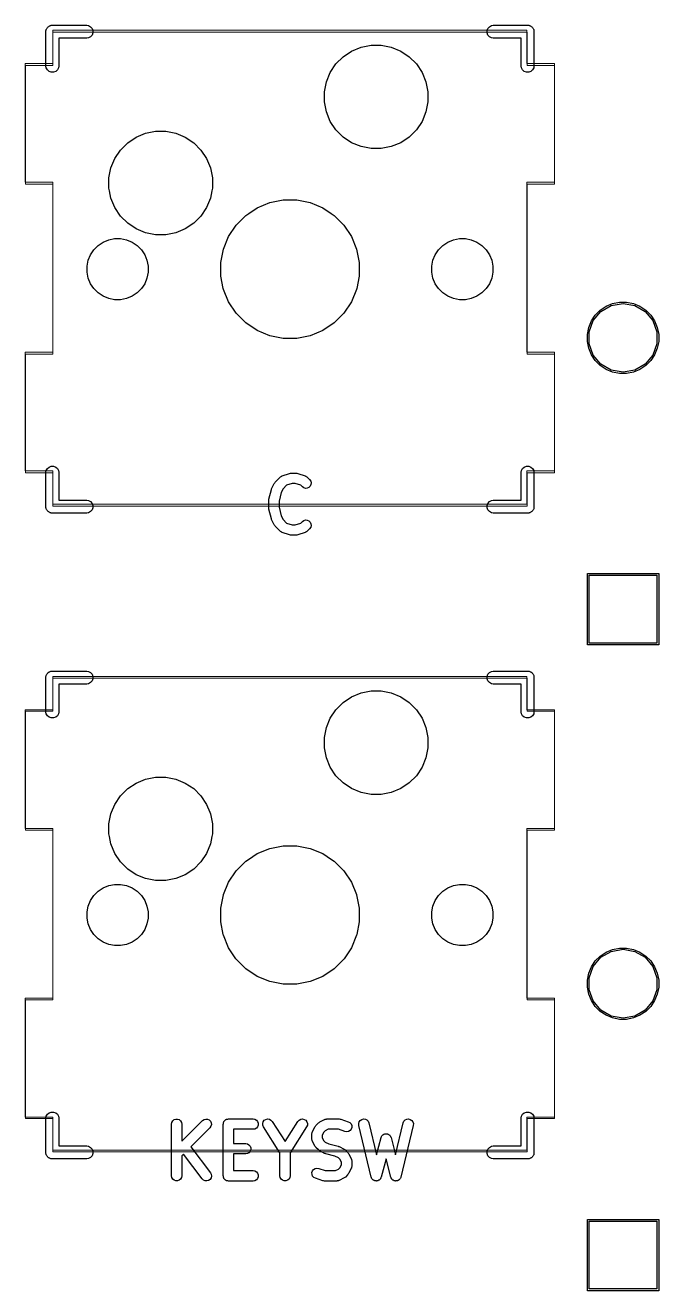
# Model space of a CAD drawing. Header units: millimetres. Extents: x 13 to 222, y -3 to 195.
# Drawn here: x 92.48 to 111.14, y 52.69 to 89.99 of the extents above; entities that cross this region are included whole.
import ezdxf

# ---------------------------------------------------------------- set-up
doc = ezdxf.new("R2010")
doc.units = ezdxf.units.MM
doc.header["$MEASUREMENT"] = 0
doc.layers.add('Ergodox plate', color=7, linetype='Continuous', lineweight=0, true_color=0xf6921e)
doc.layers.add('Orig switch cut', color=7, linetype='Continuous', lineweight=0, true_color=0xde3535)
doc.layers.add('Mask', color=134, linetype='Continuous')
doc.layers.add('Silk', color=142, linetype='Continuous')

msp = doc.modelspace()

# ---------------------------------------------------------------- linework, layer by layer
at = {"layer": 'Ergodox plate'}
for points in [[(107.263, 89.847), (107.263, 88.866), (108.076, 88.866), (108.076, 85.366), (107.263, 85.366), (107.263, 80.357), (108.076, 80.357), (108.076, 76.857), (107.263, 76.857), (107.263, 75.877), (93.293, 75.877), (93.293, 76.857), (92.481, 76.857), (92.481, 80.357), (93.293, 80.357), (93.293, 85.366), (92.481, 85.366), (92.481, 88.866), (93.293, 88.866), (93.293, 89.847)], [(107.263, 70.797), (107.263, 69.816), (108.076, 69.816), (108.076, 66.316), (107.263, 66.316), (107.263, 61.307), (108.076, 61.307), (108.076, 57.807), (107.263, 57.807), (107.263, 56.827), (93.293, 56.827), (93.293, 57.807), (92.481, 57.807), (92.481, 61.307), (93.293, 61.307), (93.293, 66.316), (92.481, 66.316), (92.481, 69.816), (93.293, 69.816), (93.293, 70.797)]]:
    msp.add_lwpolyline(points, close=True, dxfattribs=at)
at = {"layer": 'Mask', "linetype": 'Continuous'}
for p, q in [((101.847, 89.067), (102.097, 89.234)), ((102.097, 89.234), (102.375, 89.349)), ((102.375, 89.349), (102.522, 89.379)), ((102.522, 89.379), (102.67, 89.408)), ((102.67, 89.408), (102.97, 89.408)), ((102.97, 89.408), (103.118, 89.379)), ((103.118, 89.379), (103.265, 89.349)), ((103.265, 89.349), (103.543, 89.234)), ((103.543, 89.234), (103.793, 89.067)), ((101.468, 88.605), (101.635, 88.855)), ((101.635, 88.855), (101.847, 89.067)), ((103.793, 89.067), (104.005, 88.855)), ((104.005, 88.855), (104.172, 88.605)), ((101.353, 88.327), (101.468, 88.605)), ((104.172, 88.605), (104.287, 88.327)), ((101.294, 88.032), (101.353, 88.327)), ((104.287, 88.327), (104.346, 88.032)), ((101.294, 87.732), (101.294, 88.032)), ((101.353, 87.437), (101.294, 87.732)), ((104.346, 87.732), (104.287, 87.437)), ((104.346, 88.032), (104.346, 87.732)), ((101.468, 87.159), (101.353, 87.437)), ((104.287, 87.437), (104.172, 87.159)), ((101.635, 86.909), (101.468, 87.159)), ((104.172, 87.159), (104.005, 86.909)), ((95.497, 86.527), (95.747, 86.694)), ((95.747, 86.694), (96.025, 86.809)), ((96.025, 86.809), (96.172, 86.839)), ((96.172, 86.839), (96.32, 86.868)), ((96.32, 86.868), (96.62, 86.868)), ((96.62, 86.868), (96.768, 86.839)), ((96.768, 86.839), (96.915, 86.809)), ((96.915, 86.809), (97.193, 86.694)), ((97.193, 86.694), (97.443, 86.527)), ((101.847, 86.697), (101.635, 86.909)), ((102.097, 86.53), (101.847, 86.697)), ((103.793, 86.697), (103.543, 86.53)), ((104.005, 86.909), (103.793, 86.697)), ((95.118, 86.065), (95.285, 86.315)), ((95.285, 86.315), (95.497, 86.527)), ((97.443, 86.527), (97.655, 86.315)), ((97.655, 86.315), (97.822, 86.065)), ((102.375, 86.415), (102.097, 86.53)), ((102.522, 86.385), (102.375, 86.415)), ((102.67, 86.356), (102.522, 86.385)), ((102.97, 86.356), (102.67, 86.356)), ((103.118, 86.385), (102.97, 86.356)), ((103.265, 86.415), (103.118, 86.385)), ((103.543, 86.53), (103.265, 86.415)), ((95.003, 85.787), (95.118, 86.065)), ((97.822, 86.065), (97.937, 85.787)), ((94.944, 85.492), (94.985, 85.696)), ((94.944, 85.192), (94.944, 85.492)), ((94.985, 85.696), (95.003, 85.787)), ((97.937, 85.787), (97.955, 85.696)), ((97.955, 85.696), (97.996, 85.492)), ((97.996, 85.492), (97.996, 85.192)), ((94.959, 85.117), (94.944, 85.192)), ((95.003, 84.897), (94.959, 85.117)), ((97.981, 85.117), (97.937, 84.897)), ((97.996, 85.192), (97.981, 85.117)), ((95.118, 84.619), (95.003, 84.897)), ((97.937, 84.897), (97.822, 84.619)), ((99.313, 84.611), (99.685, 84.765)), ((99.685, 84.765), (100.079, 84.843)), ((99.685, 84.765), (99.685, 84.765)), ((99.685, 84.765), (99.685, 84.765)), ((100.079, 84.843), (100.481, 84.843)), ((100.481, 84.843), (100.875, 84.765)), ((100.875, 84.765), (100.875, 84.765)), ((100.875, 84.765), (100.875, 84.765)), ((100.875, 84.765), (101.247, 84.611)), ((95.285, 84.369), (95.118, 84.619)), ((95.497, 84.157), (95.285, 84.369)), ((97.655, 84.369), (97.443, 84.157)), ((97.822, 84.619), (97.655, 84.369)), ((98.695, 84.103), (98.979, 84.387)), ((98.979, 84.387), (99.064, 84.444)), ((99.064, 84.444), (99.313, 84.611)), ((101.247, 84.611), (101.496, 84.444)), ((101.496, 84.444), (101.581, 84.387)), ((101.581, 84.387), (101.865, 84.103)), ((95.747, 83.99), (95.497, 84.157)), ((96.025, 83.875), (95.747, 83.99)), ((97.193, 83.99), (96.915, 83.875)), ((97.443, 84.157), (97.193, 83.99)), ((98.471, 83.769), (98.695, 84.103)), ((98.695, 84.103), (98.695, 84.103)), ((101.865, 84.103), (101.865, 84.103)), ((101.865, 84.103), (102.089, 83.769)), ((94.626, 83.502), (94.773, 83.6)), ((94.773, 83.6), (94.937, 83.668)), ((94.937, 83.668), (95.111, 83.703)), ((95.111, 83.703), (95.289, 83.703)), ((95.289, 83.703), (95.463, 83.668)), ((95.463, 83.668), (95.627, 83.6)), ((95.627, 83.6), (95.774, 83.502)), ((96.172, 83.845), (96.025, 83.875)), ((96.32, 83.816), (96.172, 83.845)), ((96.62, 83.816), (96.32, 83.816)), ((96.768, 83.845), (96.62, 83.816)), ((96.915, 83.875), (96.768, 83.845)), ((98.317, 83.397), (98.471, 83.769)), ((102.089, 83.769), (102.243, 83.397)), ((104.786, 83.502), (104.933, 83.6)), ((104.933, 83.6), (105.097, 83.668)), ((105.097, 83.668), (105.271, 83.703)), ((105.271, 83.703), (105.449, 83.703)), ((105.449, 83.703), (105.623, 83.668)), ((105.623, 83.668), (105.787, 83.6)), ((105.787, 83.6), (105.934, 83.502)), ((94.334, 83.065), (94.402, 83.229)), ((94.402, 83.229), (94.5, 83.376)), ((94.5, 83.376), (94.626, 83.502)), ((95.774, 83.502), (95.9, 83.376)), ((95.9, 83.376), (95.998, 83.229)), ((95.998, 83.229), (96.066, 83.065)), ((98.239, 83.003), (98.317, 83.397)), ((98.317, 83.397), (98.317, 83.397)), ((102.243, 83.397), (102.243, 83.397)), ((102.243, 83.397), (102.321, 83.003)), ((104.494, 83.065), (104.562, 83.229)), ((104.562, 83.229), (104.66, 83.376)), ((104.66, 83.376), (104.786, 83.502)), ((105.934, 83.502), (106.06, 83.376)), ((106.06, 83.376), (106.158, 83.229)), ((106.158, 83.229), (106.226, 83.065)), ((94.299, 82.891), (94.334, 83.065)), ((94.299, 82.713), (94.299, 82.891)), ((96.066, 83.065), (96.101, 82.891)), ((96.101, 82.891), (96.101, 82.713)), ((98.239, 82.601), (98.239, 83.003)), ((102.321, 83.003), (102.321, 82.601)), ((104.459, 82.891), (104.494, 83.065)), ((104.459, 82.713), (104.459, 82.891)), ((106.226, 83.065), (106.261, 82.891)), ((106.261, 82.891), (106.261, 82.713)), ((94.334, 82.539), (94.299, 82.713)), ((94.402, 82.375), (94.334, 82.539)), ((96.066, 82.539), (95.998, 82.375)), ((96.101, 82.713), (96.066, 82.539)), ((98.313, 82.228), (98.239, 82.601)), ((102.321, 82.601), (102.247, 82.228)), ((104.494, 82.539), (104.459, 82.713)), ((104.562, 82.375), (104.494, 82.539)), ((106.226, 82.539), (106.158, 82.375)), ((106.261, 82.713), (106.226, 82.539)), ((94.5, 82.228), (94.402, 82.375)), ((94.626, 82.102), (94.5, 82.228)), ((94.773, 82.004), (94.626, 82.102)), ((95.774, 82.102), (95.627, 82.004)), ((95.9, 82.228), (95.774, 82.102)), ((95.998, 82.375), (95.9, 82.228)), ((98.317, 82.207), (98.313, 82.228)), ((98.471, 81.835), (98.317, 82.207)), ((102.243, 82.207), (102.089, 81.835)), ((102.247, 82.228), (102.243, 82.207)), ((104.66, 82.228), (104.562, 82.375)), ((104.786, 82.102), (104.66, 82.228)), ((104.933, 82.004), (104.786, 82.102)), ((105.934, 82.102), (105.787, 82.004)), ((106.06, 82.228), (105.934, 82.102)), ((106.158, 82.375), (106.06, 82.228)), ((94.937, 81.936), (94.773, 82.004)), ((95.111, 81.901), (94.937, 81.936)), ((95.289, 81.901), (95.111, 81.901)), ((95.463, 81.936), (95.289, 81.901)), ((95.627, 82.004), (95.463, 81.936)), ((98.69, 81.507), (98.471, 81.835)), ((102.089, 81.835), (101.87, 81.507)), ((105.097, 81.936), (104.933, 82.004)), ((105.271, 81.901), (105.097, 81.936)), ((105.449, 81.901), (105.271, 81.901)), ((105.623, 81.936), (105.449, 81.901)), ((105.787, 82.004), (105.623, 81.936)), ((109.424, 81.593), (109.596, 81.708)), ((109.596, 81.708), (109.787, 81.788)), ((109.787, 81.788), (109.99, 81.828)), ((109.99, 81.828), (110.197, 81.828)), ((110.197, 81.828), (110.401, 81.788)), ((110.401, 81.788), (110.592, 81.708)), ((110.592, 81.708), (110.764, 81.593)), ((98.695, 81.501), (98.69, 81.507)), ((98.979, 81.217), (98.695, 81.501)), ((101.865, 81.501), (101.581, 81.217)), ((101.87, 81.507), (101.865, 81.501)), ((109.163, 81.275), (109.278, 81.447)), ((109.278, 81.447), (109.424, 81.593)), ((110.764, 81.593), (110.91, 81.447)), ((110.91, 81.447), (111.025, 81.275)), ((99.313, 80.993), (98.979, 81.217)), ((98.979, 81.217), (98.979, 81.217)), ((99.685, 80.839), (99.313, 80.993)), ((101.247, 80.993), (100.875, 80.839)), ((101.581, 81.217), (101.247, 80.993)), ((101.581, 81.217), (101.581, 81.217)), ((109.043, 80.881), (109.083, 81.084)), ((109.083, 81.084), (109.163, 81.275)), ((111.025, 81.275), (111.105, 81.084)), ((111.105, 81.084), (111.145, 80.881)), ((100.079, 80.761), (99.685, 80.839)), ((99.685, 80.839), (99.685, 80.839)), ((99.685, 80.839), (99.685, 80.839)), ((100.481, 80.761), (100.079, 80.761)), ((100.875, 80.839), (100.481, 80.761)), ((100.875, 80.839), (100.875, 80.839)), ((100.875, 80.839), (100.875, 80.839)), ((109.043, 80.673), (109.043, 80.881)), ((109.083, 80.47), (109.043, 80.673)), ((111.145, 80.673), (111.105, 80.47)), ((111.145, 80.881), (111.145, 80.673)), ((109.163, 80.279), (109.083, 80.47)), ((109.278, 80.107), (109.163, 80.279)), ((111.025, 80.279), (110.91, 80.107)), ((111.105, 80.47), (111.025, 80.279)), ((109.424, 79.961), (109.278, 80.107)), ((109.596, 79.846), (109.424, 79.961)), ((109.787, 79.766), (109.596, 79.846)), ((110.592, 79.846), (110.401, 79.766)), ((110.764, 79.961), (110.592, 79.846)), ((110.91, 80.107), (110.764, 79.961)), ((109.99, 79.726), (109.787, 79.766)), ((110.197, 79.726), (109.99, 79.726)), ((110.401, 79.766), (110.197, 79.726)), ((109.043, 71.726), (109.043, 73.828)), ((109.043, 73.828), (111.145, 73.828)), ((111.145, 73.828), (111.145, 71.726)), ((111.145, 71.726), (109.043, 71.726)), ((101.847, 70.027), (102.097, 70.194)), ((102.097, 70.194), (102.375, 70.309)), ((102.375, 70.309), (102.522, 70.339)), ((102.522, 70.339), (102.67, 70.368)), ((102.67, 70.368), (102.97, 70.368)), ((102.97, 70.368), (103.118, 70.339)), ((103.118, 70.339), (103.265, 70.309)), ((103.265, 70.309), (103.543, 70.194)), ((103.543, 70.194), (103.793, 70.027)), ((101.468, 69.565), (101.635, 69.815)), ((101.635, 69.815), (101.847, 70.027)), ((103.793, 70.027), (104.005, 69.815)), ((104.005, 69.815), (104.172, 69.565)), ((101.353, 69.287), (101.468, 69.565)), ((104.172, 69.565), (104.287, 69.287)), ((101.294, 68.992), (101.353, 69.287)), ((104.287, 69.287), (104.346, 68.992)), ((101.294, 68.692), (101.294, 68.992)), ((101.353, 68.397), (101.294, 68.692)), ((104.346, 68.692), (104.287, 68.397)), ((104.346, 68.992), (104.346, 68.692)), ((101.468, 68.119), (101.353, 68.397)), ((104.287, 68.397), (104.172, 68.119)), ((101.635, 67.869), (101.468, 68.119)), ((104.172, 68.119), (104.005, 67.869)), ((95.497, 67.487), (95.747, 67.654)), ((95.747, 67.654), (96.025, 67.769)), ((96.025, 67.769), (96.172, 67.799)), ((96.172, 67.799), (96.32, 67.828)), ((96.32, 67.828), (96.62, 67.828)), ((96.62, 67.828), (96.768, 67.799)), ((96.768, 67.799), (96.915, 67.769)), ((96.915, 67.769), (97.193, 67.654)), ((97.193, 67.654), (97.443, 67.487)), ((101.847, 67.657), (101.635, 67.869)), ((102.097, 67.49), (101.847, 67.657)), ((103.793, 67.657), (103.543, 67.49)), ((104.005, 67.869), (103.793, 67.657)), ((95.118, 67.025), (95.285, 67.275)), ((95.285, 67.275), (95.497, 67.487)), ((97.443, 67.487), (97.655, 67.275)), ((97.655, 67.275), (97.822, 67.025)), ((102.375, 67.375), (102.097, 67.49)), ((102.522, 67.345), (102.375, 67.375)), ((102.67, 67.316), (102.522, 67.345)), ((102.97, 67.316), (102.67, 67.316)), ((103.118, 67.345), (102.97, 67.316)), ((103.265, 67.375), (103.118, 67.345)), ((103.543, 67.49), (103.265, 67.375)), ((95.003, 66.747), (95.023, 66.797)), ((95.023, 66.797), (95.118, 67.025)), ((97.822, 67.025), (97.917, 66.797)), ((97.917, 66.797), (97.937, 66.747)), ((94.944, 66.452), (95.003, 66.747)), ((94.944, 66.152), (94.944, 66.452)), ((97.937, 66.747), (97.996, 66.452)), ((97.996, 66.452), (97.996, 66.152)), ((94.959, 66.077), (94.944, 66.152)), ((95.003, 65.857), (94.959, 66.077)), ((97.981, 66.077), (97.937, 65.857)), ((97.996, 66.152), (97.981, 66.077)), ((95.118, 65.579), (95.003, 65.857)), ((97.937, 65.857), (97.822, 65.579)), ((99.313, 65.571), (99.685, 65.725)), ((99.685, 65.725), (100.079, 65.803)), ((99.685, 65.725), (99.685, 65.725)), ((99.685, 65.725), (99.685, 65.725)), ((100.079, 65.803), (100.481, 65.803)), ((100.481, 65.803), (100.875, 65.725)), ((100.875, 65.725), (100.875, 65.725)), ((100.875, 65.725), (100.875, 65.725)), ((100.875, 65.725), (101.247, 65.571)), ((95.285, 65.329), (95.118, 65.579)), ((95.497, 65.117), (95.285, 65.329)), ((97.655, 65.329), (97.443, 65.117)), ((97.822, 65.579), (97.655, 65.329)), ((98.695, 65.063), (98.979, 65.347)), ((98.979, 65.347), (99.055, 65.398)), ((99.055, 65.398), (99.313, 65.571)), ((101.247, 65.571), (101.505, 65.398)), ((101.505, 65.398), (101.581, 65.347)), ((101.581, 65.347), (101.865, 65.063)), ((95.747, 64.95), (95.497, 65.117)), ((96.025, 64.835), (95.747, 64.95)), ((97.193, 64.95), (96.915, 64.835)), ((97.443, 65.117), (97.193, 64.95)), ((98.471, 64.729), (98.695, 65.063)), ((98.695, 65.063), (98.695, 65.063)), ((101.865, 65.063), (101.865, 65.063)), ((101.865, 65.063), (102.089, 64.729)), ((94.626, 64.462), (94.773, 64.56)), ((94.773, 64.56), (94.937, 64.628)), ((94.937, 64.628), (95.111, 64.663)), ((95.111, 64.663), (95.289, 64.663)), ((95.289, 64.663), (95.463, 64.628)), ((95.463, 64.628), (95.627, 64.56)), ((95.627, 64.56), (95.774, 64.462)), ((96.172, 64.805), (96.025, 64.835)), ((96.32, 64.776), (96.172, 64.805)), ((96.62, 64.776), (96.32, 64.776)), ((96.768, 64.805), (96.62, 64.776)), ((96.915, 64.835), (96.768, 64.805)), ((98.32, 64.364), (98.471, 64.729)), ((102.089, 64.729), (102.24, 64.364)), ((104.786, 64.462), (104.933, 64.56)), ((104.933, 64.56), (105.097, 64.628)), ((105.097, 64.628), (105.271, 64.663)), ((105.271, 64.663), (105.449, 64.663)), ((105.449, 64.663), (105.623, 64.628)), ((105.623, 64.628), (105.787, 64.56)), ((105.787, 64.56), (105.934, 64.462)), ((94.334, 64.025), (94.402, 64.189)), ((94.402, 64.189), (94.5, 64.336)), ((94.5, 64.336), (94.626, 64.462)), ((95.774, 64.462), (95.9, 64.336)), ((95.9, 64.336), (95.998, 64.189)), ((95.998, 64.189), (96.066, 64.025)), ((98.239, 63.963), (98.317, 64.357)), ((98.317, 64.357), (98.32, 64.364)), ((102.24, 64.364), (102.243, 64.357)), ((102.243, 64.357), (102.321, 63.963)), ((104.494, 64.025), (104.562, 64.189)), ((104.562, 64.189), (104.66, 64.336)), ((104.66, 64.336), (104.786, 64.462)), ((105.934, 64.462), (106.06, 64.336)), ((106.06, 64.336), (106.158, 64.189)), ((106.158, 64.189), (106.226, 64.025)), ((94.299, 63.851), (94.334, 64.025)), ((94.299, 63.673), (94.299, 63.851)), ((96.066, 64.025), (96.101, 63.851)), ((96.101, 63.851), (96.101, 63.673)), ((98.239, 63.561), (98.239, 63.963)), ((102.321, 63.963), (102.321, 63.561)), ((104.459, 63.851), (104.494, 64.025)), ((104.459, 63.673), (104.459, 63.851)), ((106.226, 64.025), (106.261, 63.851)), ((106.261, 63.851), (106.261, 63.673)), ((94.334, 63.499), (94.299, 63.673)), ((94.402, 63.335), (94.334, 63.499)), ((96.066, 63.499), (95.998, 63.335)), ((96.101, 63.673), (96.066, 63.499)), ((98.313, 63.188), (98.239, 63.561)), ((102.321, 63.561), (102.247, 63.188)), ((104.494, 63.499), (104.459, 63.673)), ((104.562, 63.335), (104.494, 63.499)), ((106.226, 63.499), (106.158, 63.335)), ((106.261, 63.673), (106.226, 63.499)), ((94.5, 63.188), (94.402, 63.335)), ((94.626, 63.062), (94.5, 63.188)), ((94.773, 62.964), (94.626, 63.062)), ((95.774, 63.062), (95.627, 62.964)), ((95.9, 63.188), (95.774, 63.062)), ((95.998, 63.335), (95.9, 63.188)), ((98.317, 63.167), (98.313, 63.188)), ((98.471, 62.795), (98.317, 63.167)), ((102.243, 63.167), (102.089, 62.795)), ((102.247, 63.188), (102.243, 63.167)), ((104.66, 63.188), (104.562, 63.335)), ((104.786, 63.062), (104.66, 63.188)), ((104.933, 62.964), (104.786, 63.062)), ((105.934, 63.062), (105.787, 62.964)), ((106.06, 63.188), (105.934, 63.062)), ((106.158, 63.335), (106.06, 63.188)), ((94.937, 62.896), (94.773, 62.964)), ((95.111, 62.861), (94.937, 62.896)), ((95.289, 62.861), (95.111, 62.861)), ((95.463, 62.896), (95.289, 62.861)), ((95.627, 62.964), (95.463, 62.896)), ((98.685, 62.475), (98.471, 62.795)), ((102.089, 62.795), (101.875, 62.475)), ((105.097, 62.896), (104.933, 62.964)), ((105.271, 62.861), (105.097, 62.896)), ((105.449, 62.861), (105.271, 62.861)), ((105.623, 62.896), (105.449, 62.861)), ((105.787, 62.964), (105.623, 62.896)), ((109.596, 62.668), (109.787, 62.748)), ((109.787, 62.748), (109.99, 62.788)), ((109.99, 62.788), (110.197, 62.788)), ((110.197, 62.788), (110.401, 62.748)), ((110.401, 62.748), (110.592, 62.668)), ((98.695, 62.461), (98.685, 62.475)), ((98.979, 62.177), (98.695, 62.461)), ((101.865, 62.461), (101.581, 62.177)), ((101.875, 62.475), (101.865, 62.461)), ((109.163, 62.235), (109.278, 62.407)), ((109.278, 62.407), (109.424, 62.553)), ((109.424, 62.553), (109.596, 62.668)), ((110.592, 62.668), (110.764, 62.553)), ((110.764, 62.553), (110.91, 62.407)), ((110.91, 62.407), (111.025, 62.235)), ((99.313, 61.953), (98.979, 62.177)), ((98.979, 62.177), (98.979, 62.177)), ((99.685, 61.799), (99.313, 61.953)), ((101.247, 61.953), (100.875, 61.799)), ((101.581, 62.177), (101.247, 61.953)), ((101.581, 62.177), (101.581, 62.177)), ((109.043, 61.841), (109.083, 62.044)), ((109.083, 62.044), (109.163, 62.235)), ((111.025, 62.235), (111.105, 62.044)), ((111.105, 62.044), (111.145, 61.841)), ((100.079, 61.721), (99.685, 61.799)), ((99.685, 61.799), (99.685, 61.799)), ((99.685, 61.799), (99.685, 61.799)), ((100.481, 61.721), (100.079, 61.721)), ((100.875, 61.799), (100.481, 61.721)), ((100.875, 61.799), (100.875, 61.799)), ((100.875, 61.799), (100.875, 61.799)), ((109.043, 61.633), (109.043, 61.841)), ((109.083, 61.43), (109.043, 61.633)), ((111.145, 61.633), (111.105, 61.43)), ((111.145, 61.841), (111.145, 61.633)), ((109.163, 61.239), (109.083, 61.43)), ((109.278, 61.067), (109.163, 61.239)), ((111.025, 61.239), (110.91, 61.067)), ((111.105, 61.43), (111.025, 61.239)), ((109.424, 60.921), (109.278, 61.067)), ((109.596, 60.806), (109.424, 60.921)), ((110.764, 60.921), (110.592, 60.806)), ((110.91, 61.067), (110.764, 60.921)), ((109.787, 60.726), (109.596, 60.806)), ((109.99, 60.686), (109.787, 60.726)), ((110.197, 60.686), (109.99, 60.686)), ((110.401, 60.726), (110.197, 60.686)), ((110.592, 60.806), (110.401, 60.726)), ((109.043, 52.686), (109.043, 54.788)), ((109.043, 54.788), (111.145, 54.788)), ((111.145, 54.788), (111.145, 52.686)), ((111.145, 52.686), (109.043, 52.686))]:
    msp.add_line(p, q, dxfattribs=at)
at = {"layer": 'Orig switch cut'}
for points in [[(107.265, 89.787), (107.265, 88.807), (108.078, 88.807), (108.078, 85.307), (107.265, 85.307), (107.265, 80.298), (108.078, 80.298), (108.078, 76.798), (107.265, 76.798), (107.265, 75.817), (93.295, 75.817), (93.295, 76.798), (92.482, 76.798), (92.482, 80.298), (93.295, 80.298), (93.295, 85.307), (92.482, 85.307), (92.482, 88.807), (93.295, 88.807), (93.295, 89.787)], [(107.265, 70.747), (107.265, 69.767), (108.078, 69.767), (108.078, 66.267), (107.265, 66.267), (107.265, 61.258), (108.078, 61.258), (108.078, 57.758), (107.265, 57.758), (107.265, 56.777), (93.295, 56.777), (93.295, 57.758), (92.482, 57.758), (92.482, 61.258), (93.295, 61.258), (93.295, 66.267), (92.482, 66.267), (92.482, 69.767), (93.295, 69.767), (93.295, 70.747)]]:
    msp.add_lwpolyline(points, close=True, dxfattribs=at)
at = {"layer": 'Silk', "linetype": 'Continuous'}
for p, q in [((93.112, 89.899), (93.123, 89.912)), ((93.123, 89.912), (93.132, 89.926)), ((93.132, 89.926), (93.145, 89.937)), ((93.145, 89.937), (93.156, 89.95)), ((93.156, 89.95), (93.17, 89.959)), ((93.17, 89.959), (93.183, 89.97)), ((93.183, 89.97), (93.199, 89.975)), ((93.199, 89.975), (93.214, 89.984)), ((93.214, 89.984), (93.231, 89.987)), ((93.231, 89.987), (93.246, 89.992)), ((93.246, 89.992), (93.263, 89.992)), ((93.263, 89.992), (93.263, 89.992)), ((93.263, 89.992), (94.297, 89.992)), ((94.297, 89.992), (94.346, 89.984)), ((94.346, 89.984), (94.404, 89.95)), ((94.404, 89.95), (94.448, 89.899)), ((106.112, 89.899), (106.156, 89.95)), ((106.156, 89.95), (106.214, 89.984)), ((106.214, 89.984), (106.263, 89.992)), ((106.263, 89.992), (107.297, 89.992)), ((107.297, 89.992), (107.314, 89.992)), ((107.297, 89.992), (107.297, 89.992)), ((107.314, 89.992), (107.329, 89.987)), ((107.329, 89.987), (107.346, 89.984)), ((107.346, 89.984), (107.361, 89.975)), ((107.361, 89.975), (107.377, 89.97)), ((107.377, 89.97), (107.39, 89.959)), ((107.39, 89.959), (107.404, 89.95)), ((107.404, 89.95), (107.415, 89.937)), ((107.415, 89.937), (107.428, 89.926)), ((107.428, 89.926), (107.437, 89.912)), ((107.437, 89.912), (107.448, 89.899)), ((93.09, 88.785), (93.089, 89.819)), ((93.089, 89.819), (93.09, 89.819)), ((93.09, 89.836), (93.095, 89.851)), ((93.09, 89.819), (93.09, 89.836)), ((93.095, 89.851), (93.098, 89.868)), ((93.098, 89.868), (93.107, 89.883)), ((93.107, 89.883), (93.112, 89.899)), ((94.297, 89.612), (93.47, 89.612)), ((93.47, 89.612), (93.47, 88.785)), ((94.346, 89.62), (94.297, 89.612)), ((94.404, 89.654), (94.346, 89.62)), ((94.448, 89.705), (94.404, 89.654)), ((94.448, 89.899), (94.47, 89.836)), ((94.47, 89.768), (94.448, 89.705)), ((94.47, 89.836), (94.47, 89.768)), ((106.09, 89.836), (106.112, 89.899)), ((106.09, 89.768), (106.09, 89.836)), ((106.112, 89.705), (106.09, 89.768)), ((106.156, 89.654), (106.112, 89.705)), ((106.214, 89.62), (106.156, 89.654)), ((106.263, 89.612), (106.214, 89.62)), ((107.09, 89.612), (106.263, 89.612)), ((107.089, 88.785), (107.09, 89.612)), ((107.448, 89.899), (107.453, 89.883)), ((107.453, 89.883), (107.462, 89.868)), ((107.462, 89.868), (107.465, 89.851)), ((107.465, 89.851), (107.47, 89.836)), ((107.47, 89.836), (107.47, 89.819)), ((107.47, 89.819), (107.47, 89.819)), ((107.47, 89.819), (107.47, 88.785)), ((93.098, 88.736), (93.09, 88.785)), ((93.132, 88.678), (93.098, 88.736)), ((93.183, 88.634), (93.132, 88.678)), ((93.246, 88.612), (93.183, 88.634)), ((93.314, 88.612), (93.246, 88.612)), ((93.377, 88.634), (93.314, 88.612)), ((93.428, 88.678), (93.377, 88.634)), ((93.462, 88.736), (93.428, 88.678)), ((93.47, 88.785), (93.462, 88.736)), ((107.098, 88.736), (107.089, 88.785)), ((107.132, 88.678), (107.098, 88.736)), ((107.183, 88.634), (107.132, 88.678)), ((107.246, 88.612), (107.183, 88.634)), ((107.314, 88.612), (107.246, 88.612)), ((107.377, 88.634), (107.314, 88.612)), ((107.428, 88.678), (107.377, 88.634)), ((107.462, 88.736), (107.428, 88.678)), ((107.47, 88.785), (107.462, 88.736)), ((109.441, 81.555), (109.747, 81.731)), ((109.747, 81.731), (110.094, 81.792)), ((110.094, 81.792), (110.441, 81.731)), ((110.441, 81.731), (110.747, 81.555)), ((109.215, 81.285), (109.441, 81.555)), ((110.747, 81.555), (110.973, 81.285)), ((109.094, 80.953), (109.215, 81.285)), ((110.973, 81.285), (111.094, 80.953)), ((109.094, 80.601), (109.094, 80.953)), ((109.215, 80.269), (109.094, 80.601)), ((111.094, 80.601), (110.973, 80.269)), ((111.094, 80.953), (111.094, 80.601)), ((109.441, 79.999), (109.215, 80.269)), ((110.973, 80.269), (110.747, 79.999)), ((109.747, 79.823), (109.441, 79.999)), ((110.747, 79.999), (110.441, 79.823)), ((110.094, 79.762), (109.747, 79.823)), ((110.441, 79.823), (110.094, 79.762)), ((93.089, 76.819), (93.098, 76.868)), ((93.098, 76.868), (93.132, 76.926)), ((93.132, 76.926), (93.183, 76.97)), ((93.183, 76.97), (93.246, 76.992)), ((93.246, 76.992), (93.314, 76.992)), ((93.314, 76.992), (93.377, 76.97)), ((93.377, 76.97), (93.428, 76.926)), ((93.428, 76.926), (93.462, 76.868)), ((93.462, 76.868), (93.47, 76.819)), ((107.09, 76.819), (107.098, 76.868)), ((107.098, 76.868), (107.132, 76.926)), ((107.132, 76.926), (107.183, 76.97)), ((107.183, 76.97), (107.246, 76.992)), ((107.246, 76.992), (107.314, 76.992)), ((107.314, 76.992), (107.377, 76.97)), ((107.377, 76.97), (107.428, 76.926)), ((107.428, 76.926), (107.462, 76.868)), ((107.462, 76.868), (107.47, 76.819)), ((93.09, 75.836), (93.089, 76.819)), ((93.47, 76.819), (93.47, 75.993)), ((99.745, 76.342), (99.817, 76.487)), ((99.817, 76.487), (99.832, 76.507)), ((99.832, 76.507), (99.846, 76.527)), ((99.846, 76.527), (99.991, 76.672)), ((99.991, 76.672), (99.998, 76.677)), ((99.998, 76.677), (100.004, 76.683)), ((100.004, 76.683), (100.02, 76.692)), ((100.02, 76.692), (100.034, 76.702)), ((100.034, 76.702), (100.043, 76.704)), ((100.043, 76.704), (100.05, 76.709)), ((100.05, 76.709), (100.268, 76.781)), ((100.341, 76.484), (100.181, 76.431)), ((100.268, 76.781), (100.292, 76.785)), ((100.292, 76.785), (100.316, 76.789)), ((100.316, 76.789), (100.461, 76.789)), ((100.437, 76.484), (100.341, 76.484)), ((100.597, 76.431), (100.437, 76.484)), ((100.461, 76.789), (100.485, 76.785)), ((100.485, 76.785), (100.51, 76.781)), ((100.51, 76.781), (100.727, 76.709)), ((100.727, 76.709), (100.735, 76.704)), ((100.735, 76.704), (100.744, 76.702)), ((100.744, 76.702), (100.758, 76.692)), ((100.758, 76.692), (100.774, 76.683)), ((100.774, 76.683), (100.78, 76.677)), ((100.78, 76.677), (100.787, 76.672)), ((100.787, 76.672), (100.859, 76.599)), ((100.859, 76.599), (100.89, 76.556)), ((100.89, 76.556), (100.904, 76.505)), ((100.904, 76.505), (100.899, 76.452)), ((107.089, 75.993), (107.09, 76.819)), ((107.47, 76.819), (107.47, 75.785)), ((99.66, 76.02), (99.733, 76.311)), ((99.733, 76.311), (99.74, 76.326)), ((99.74, 76.326), (99.745, 76.342)), ((100.025, 76.221), (99.961, 75.965)), ((100.079, 76.329), (100.025, 76.221)), ((100.181, 76.431), (100.079, 76.329)), ((100.644, 76.384), (100.597, 76.431)), ((100.687, 76.353), (100.644, 76.384)), ((100.738, 76.34), (100.687, 76.353)), ((100.791, 76.344), (100.738, 76.34)), ((100.839, 76.367), (100.791, 76.344)), ((100.877, 76.404), (100.839, 76.367)), ((100.899, 76.452), (100.877, 76.404)), ((93.09, 75.768), (93.09, 75.836)), ((93.095, 75.753), (93.09, 75.768)), ((93.098, 75.736), (93.095, 75.753)), ((93.107, 75.721), (93.098, 75.736)), ((93.47, 75.993), (94.297, 75.993)), ((94.297, 75.993), (94.346, 75.984)), ((94.346, 75.984), (94.404, 75.95)), ((94.404, 75.95), (94.448, 75.899)), ((94.448, 75.899), (94.47, 75.836)), ((94.47, 75.768), (94.448, 75.705)), ((94.47, 75.836), (94.47, 75.768)), ((99.656, 75.983), (99.659, 76.002)), ((99.656, 75.766), (99.656, 75.983)), ((99.659, 75.747), (99.656, 75.766)), ((99.659, 76.002), (99.66, 76.02)), ((99.66, 75.729), (99.659, 75.747)), ((99.961, 75.965), (99.961, 75.784)), ((99.961, 75.784), (100.025, 75.529)), ((106.09, 75.836), (106.112, 75.899)), ((106.09, 75.768), (106.09, 75.836)), ((106.112, 75.705), (106.09, 75.768)), ((106.112, 75.899), (106.156, 75.95)), ((106.156, 75.95), (106.214, 75.984)), ((106.214, 75.984), (106.263, 75.993)), ((106.263, 75.993), (107.089, 75.993)), ((107.462, 75.736), (107.453, 75.721)), ((107.465, 75.753), (107.462, 75.736)), ((107.47, 75.768), (107.465, 75.753)), ((107.47, 75.785), (107.47, 75.785)), ((107.47, 75.785), (107.47, 75.768)), ((93.112, 75.705), (93.107, 75.721)), ((93.123, 75.692), (93.112, 75.705)), ((93.132, 75.678), (93.123, 75.692)), ((93.145, 75.667), (93.132, 75.678)), ((93.156, 75.654), (93.145, 75.667)), ((93.17, 75.645), (93.156, 75.654)), ((93.183, 75.634), (93.17, 75.645)), ((93.199, 75.629), (93.183, 75.634)), ((93.214, 75.62), (93.199, 75.629)), ((93.231, 75.617), (93.214, 75.62)), ((93.246, 75.612), (93.231, 75.617)), ((93.263, 75.612), (93.246, 75.612)), ((94.297, 75.612), (93.263, 75.612)), ((93.263, 75.612), (93.263, 75.612)), ((94.346, 75.62), (94.297, 75.612)), ((94.404, 75.654), (94.346, 75.62)), ((94.448, 75.705), (94.404, 75.654)), ((99.733, 75.438), (99.66, 75.729)), ((99.74, 75.423), (99.733, 75.438)), ((99.745, 75.407), (99.74, 75.423)), ((99.817, 75.262), (99.745, 75.407)), ((100.025, 75.529), (100.079, 75.421)), ((100.079, 75.421), (100.181, 75.318)), ((100.597, 75.318), (100.644, 75.365)), ((100.644, 75.365), (100.687, 75.396)), ((100.687, 75.396), (100.738, 75.41)), ((100.738, 75.41), (100.791, 75.405)), ((100.791, 75.405), (100.839, 75.383)), ((100.839, 75.383), (100.877, 75.345)), ((106.156, 75.654), (106.112, 75.705)), ((106.214, 75.62), (106.156, 75.654)), ((106.263, 75.612), (106.214, 75.62)), ((107.297, 75.612), (106.263, 75.612)), ((107.314, 75.612), (107.297, 75.612)), ((107.297, 75.612), (107.297, 75.612)), ((107.329, 75.617), (107.314, 75.612)), ((107.346, 75.62), (107.329, 75.617)), ((107.361, 75.629), (107.346, 75.62)), ((107.377, 75.634), (107.361, 75.629)), ((107.39, 75.645), (107.377, 75.634)), ((107.404, 75.654), (107.39, 75.645)), ((107.415, 75.667), (107.404, 75.654)), ((107.428, 75.678), (107.415, 75.667)), ((107.437, 75.692), (107.428, 75.678)), ((107.448, 75.705), (107.437, 75.692)), ((107.453, 75.721), (107.448, 75.705)), ((99.832, 75.243), (99.817, 75.262)), ((99.846, 75.223), (99.832, 75.243)), ((99.991, 75.077), (99.846, 75.223)), ((99.998, 75.072), (99.991, 75.077)), ((100.004, 75.066), (99.998, 75.072)), ((100.02, 75.057), (100.004, 75.066)), ((100.034, 75.047), (100.02, 75.057)), ((100.043, 75.045), (100.034, 75.047)), ((100.05, 75.041), (100.043, 75.045)), ((100.268, 74.968), (100.05, 75.041)), ((100.181, 75.318), (100.341, 75.265)), ((100.341, 75.265), (100.437, 75.265)), ((100.437, 75.265), (100.597, 75.318)), ((100.727, 75.041), (100.51, 74.968)), ((100.735, 75.045), (100.727, 75.041)), ((100.744, 75.047), (100.735, 75.045)), ((100.758, 75.057), (100.744, 75.047)), ((100.774, 75.066), (100.758, 75.057)), ((100.78, 75.072), (100.774, 75.066)), ((100.787, 75.077), (100.78, 75.072)), ((100.859, 75.15), (100.787, 75.077)), ((100.89, 75.193), (100.859, 75.15)), ((100.877, 75.345), (100.899, 75.297)), ((100.904, 75.244), (100.89, 75.193)), ((100.899, 75.297), (100.904, 75.244)), ((100.292, 74.964), (100.268, 74.968)), ((100.316, 74.96), (100.292, 74.964)), ((100.461, 74.96), (100.316, 74.96)), ((100.485, 74.964), (100.461, 74.96)), ((100.51, 74.968), (100.485, 74.964)), ((109.094, 71.777), (109.094, 73.777)), ((109.094, 73.777), (111.094, 73.777)), ((111.094, 73.777), (111.094, 71.777)), ((111.094, 71.777), (109.094, 71.777)), ((93.123, 70.872), (93.132, 70.886)), ((93.132, 70.886), (93.145, 70.897)), ((93.145, 70.897), (93.156, 70.91)), ((93.156, 70.91), (93.17, 70.919)), ((93.17, 70.919), (93.183, 70.93)), ((93.183, 70.93), (93.199, 70.935)), ((93.199, 70.935), (93.214, 70.944)), ((93.214, 70.944), (93.231, 70.947)), ((93.231, 70.947), (93.246, 70.952)), ((93.246, 70.952), (93.263, 70.952)), ((93.263, 70.952), (93.263, 70.952)), ((93.263, 70.952), (94.297, 70.952)), ((94.297, 70.952), (94.346, 70.944)), ((94.346, 70.944), (94.404, 70.91)), ((94.404, 70.91), (94.448, 70.859)), ((106.112, 70.859), (106.156, 70.91)), ((106.156, 70.91), (106.214, 70.944)), ((106.214, 70.944), (106.263, 70.952)), ((106.263, 70.952), (107.297, 70.952)), ((107.297, 70.952), (107.314, 70.952)), ((107.297, 70.952), (107.297, 70.952)), ((107.314, 70.952), (107.329, 70.947)), ((107.329, 70.947), (107.346, 70.944)), ((107.346, 70.944), (107.361, 70.935)), ((107.361, 70.935), (107.377, 70.93)), ((107.377, 70.93), (107.39, 70.919)), ((107.39, 70.919), (107.404, 70.91)), ((107.404, 70.91), (107.415, 70.897)), ((107.415, 70.897), (107.428, 70.886)), ((107.428, 70.886), (107.437, 70.872)), ((93.09, 69.745), (93.089, 70.779)), ((93.089, 70.779), (93.09, 70.779)), ((93.09, 70.796), (93.095, 70.811)), ((93.09, 70.779), (93.09, 70.796)), ((93.095, 70.811), (93.098, 70.828)), ((93.098, 70.828), (93.107, 70.843)), ((93.107, 70.843), (93.112, 70.859)), ((93.112, 70.859), (93.123, 70.872)), ((94.297, 70.571), (93.47, 70.571)), ((93.47, 70.571), (93.47, 69.745)), ((94.346, 70.58), (94.297, 70.571)), ((94.404, 70.614), (94.346, 70.58)), ((94.448, 70.665), (94.404, 70.614)), ((94.448, 70.859), (94.47, 70.796)), ((94.47, 70.728), (94.448, 70.665)), ((94.47, 70.796), (94.47, 70.728)), ((106.09, 70.796), (106.112, 70.859)), ((106.09, 70.728), (106.09, 70.796)), ((106.112, 70.665), (106.09, 70.728)), ((106.156, 70.614), (106.112, 70.665)), ((106.214, 70.58), (106.156, 70.614)), ((106.263, 70.571), (106.214, 70.58)), ((107.09, 70.571), (106.263, 70.571)), ((107.089, 69.745), (107.09, 70.571)), ((107.437, 70.872), (107.448, 70.859)), ((107.448, 70.859), (107.453, 70.843)), ((107.453, 70.843), (107.462, 70.828)), ((107.462, 70.828), (107.465, 70.811)), ((107.465, 70.811), (107.47, 70.796)), ((107.47, 70.796), (107.47, 70.779)), ((107.47, 70.779), (107.47, 70.779)), ((107.47, 70.779), (107.47, 69.745)), ((93.098, 69.696), (93.09, 69.745)), ((93.132, 69.638), (93.098, 69.696)), ((93.183, 69.594), (93.132, 69.638)), ((93.246, 69.572), (93.183, 69.594)), ((93.314, 69.572), (93.246, 69.572)), ((93.377, 69.594), (93.314, 69.572)), ((93.428, 69.638), (93.377, 69.594)), ((93.462, 69.696), (93.428, 69.638)), ((93.47, 69.745), (93.462, 69.696)), ((107.098, 69.696), (107.089, 69.745)), ((107.132, 69.638), (107.098, 69.696)), ((107.183, 69.594), (107.132, 69.638)), ((107.246, 69.572), (107.183, 69.594)), ((107.314, 69.572), (107.246, 69.572)), ((107.377, 69.594), (107.314, 69.572)), ((107.428, 69.638), (107.377, 69.594)), ((107.462, 69.696), (107.428, 69.638)), ((107.47, 69.745), (107.462, 69.696)), ((109.441, 62.515), (109.747, 62.691)), ((109.747, 62.691), (110.094, 62.752)), ((110.094, 62.752), (110.441, 62.691)), ((110.441, 62.691), (110.747, 62.515)), ((109.215, 62.245), (109.441, 62.515)), ((110.747, 62.515), (110.973, 62.245)), ((109.094, 61.913), (109.215, 62.245)), ((110.973, 62.245), (111.094, 61.913)), ((109.094, 61.561), (109.094, 61.913)), ((109.215, 61.229), (109.094, 61.561)), ((111.094, 61.561), (110.973, 61.229)), ((111.094, 61.913), (111.094, 61.561)), ((109.441, 60.959), (109.215, 61.229)), ((110.973, 61.229), (110.747, 60.959)), ((109.747, 60.783), (109.441, 60.959)), ((110.747, 60.959), (110.441, 60.783)), ((110.094, 60.722), (109.747, 60.783)), ((110.441, 60.783), (110.094, 60.722)), ((93.089, 57.779), (93.098, 57.828)), ((93.098, 57.828), (93.132, 57.886)), ((93.132, 57.886), (93.183, 57.93)), ((93.183, 57.93), (93.246, 57.952)), ((93.246, 57.952), (93.314, 57.952)), ((93.314, 57.952), (93.377, 57.93)), ((93.377, 57.93), (93.428, 57.886)), ((93.428, 57.886), (93.462, 57.828)), ((93.462, 57.828), (93.47, 57.779)), ((107.09, 57.779), (107.098, 57.828)), ((107.098, 57.828), (107.132, 57.886)), ((107.132, 57.886), (107.183, 57.93)), ((107.183, 57.93), (107.246, 57.952)), ((107.246, 57.952), (107.314, 57.952)), ((107.314, 57.952), (107.377, 57.93)), ((107.377, 57.93), (107.428, 57.886)), ((107.428, 57.886), (107.462, 57.828)), ((107.462, 57.828), (107.47, 57.779)), ((93.09, 56.796), (93.089, 57.779)), ((93.47, 57.779), (93.47, 56.953)), ((96.789, 57.597), (96.799, 57.649)), ((96.789, 56.073), (96.789, 57.597)), ((96.799, 57.649), (96.825, 57.695)), ((96.825, 57.695), (96.866, 57.729)), ((96.866, 57.729), (96.915, 57.747)), ((96.915, 57.747), (96.968, 57.747)), ((96.968, 57.747), (97.018, 57.729)), ((97.018, 57.729), (97.058, 57.695)), ((97.058, 57.695), (97.085, 57.649)), ((97.085, 57.649), (97.094, 57.597)), ((97.094, 57.094), (97.705, 57.704)), ((97.094, 57.597), (97.094, 57.094)), ((97.92, 57.489), (97.361, 56.929)), ((97.705, 57.704), (97.748, 57.735)), ((97.748, 57.735), (97.799, 57.748)), ((97.799, 57.748), (97.852, 57.744)), ((97.852, 57.744), (97.9, 57.721)), ((97.9, 57.721), (97.937, 57.684)), ((97.951, 57.532), (97.92, 57.489)), ((97.937, 57.684), (97.96, 57.636)), ((97.964, 57.583), (97.951, 57.532)), ((97.96, 57.636), (97.964, 57.583)), ((98.313, 57.597), (98.316, 57.61)), ((98.313, 56.073), (98.313, 57.597)), ((98.316, 57.623), (98.32, 57.636)), ((98.316, 57.61), (98.316, 57.623)), ((98.32, 57.636), (98.323, 57.649)), ((98.323, 57.649), (98.329, 57.66)), ((98.329, 57.66), (98.334, 57.673)), ((98.334, 57.673), (98.342, 57.683)), ((98.342, 57.683), (98.349, 57.695)), ((98.349, 57.695), (98.359, 57.703)), ((98.359, 57.703), (98.368, 57.713)), ((98.368, 57.713), (98.379, 57.72)), ((98.379, 57.72), (98.39, 57.729)), ((98.39, 57.729), (98.402, 57.733)), ((98.402, 57.733), (98.414, 57.74)), ((98.414, 57.74), (98.427, 57.742)), ((98.427, 57.742), (98.439, 57.747)), ((98.439, 57.747), (98.453, 57.747)), ((98.453, 57.747), (98.466, 57.749)), ((98.466, 57.749), (99.191, 57.749)), ((99.191, 57.749), (99.244, 57.74)), ((99.244, 57.453), (99.191, 57.444)), ((99.244, 57.74), (99.289, 57.713)), ((99.289, 57.48), (99.244, 57.453)), ((99.289, 57.713), (99.323, 57.673)), ((99.323, 57.52), (99.289, 57.48)), ((99.323, 57.673), (99.342, 57.623)), ((99.342, 57.57), (99.323, 57.52)), ((99.342, 57.623), (99.342, 57.57)), ((99.476, 57.617), (99.492, 57.667)), ((99.478, 57.564), (99.476, 57.617)), ((99.498, 57.515), (99.478, 57.564)), ((99.492, 57.667), (99.524, 57.709)), ((99.982, 56.754), (99.498, 57.515)), ((99.524, 57.709), (99.569, 57.737)), ((99.569, 57.737), (99.62, 57.749)), ((99.62, 57.749), (99.673, 57.742)), ((99.673, 57.742), (99.72, 57.717)), ((99.72, 57.717), (99.755, 57.678)), ((99.755, 57.678), (100.135, 57.082)), ((100.135, 57.082), (100.514, 57.678)), ((100.771, 57.515), (100.287, 56.754)), ((100.514, 57.678), (100.55, 57.717)), ((100.55, 57.717), (100.597, 57.742)), ((100.597, 57.742), (100.649, 57.749)), ((100.649, 57.749), (100.701, 57.737)), ((100.701, 57.737), (100.746, 57.709)), ((100.746, 57.709), (100.778, 57.667)), ((100.792, 57.564), (100.771, 57.515)), ((100.778, 57.667), (100.794, 57.617)), ((100.794, 57.617), (100.792, 57.564)), ((100.942, 57.374), (101.015, 57.52)), ((101.015, 57.52), (101.029, 57.539)), ((101.029, 57.539), (101.043, 57.559)), ((101.043, 57.559), (101.116, 57.632)), ((101.116, 57.632), (101.136, 57.646)), ((101.136, 57.646), (101.155, 57.66)), ((101.155, 57.66), (101.3, 57.733)), ((101.3, 57.733), (101.309, 57.735)), ((101.309, 57.735), (101.316, 57.74)), ((101.316, 57.74), (101.334, 57.743)), ((101.334, 57.743), (101.351, 57.748)), ((101.351, 57.748), (101.36, 57.747)), ((101.36, 57.747), (101.369, 57.749)), ((101.369, 57.749), (101.731, 57.749)), ((101.731, 57.749), (101.755, 57.745)), ((101.755, 57.745), (101.78, 57.741)), ((101.78, 57.741), (101.997, 57.669)), ((101.997, 57.669), (102.044, 57.643)), ((102.044, 57.643), (102.079, 57.604)), ((102.083, 57.451), (102.05, 57.41)), ((102.079, 57.604), (102.098, 57.555)), ((102.1, 57.502), (102.083, 57.451)), ((102.098, 57.555), (102.1, 57.502)), ((102.306, 57.614), (102.321, 57.665)), ((102.309, 57.561), (102.306, 57.614)), ((102.672, 56.037), (102.309, 57.561)), ((102.321, 57.665), (102.352, 57.707)), ((102.352, 57.707), (102.397, 57.736)), ((102.397, 57.736), (102.448, 57.749)), ((102.448, 57.749), (102.501, 57.743)), ((102.501, 57.743), (102.548, 57.719)), ((102.548, 57.719), (102.584, 57.68)), ((102.584, 57.68), (102.605, 57.632)), ((102.605, 57.632), (102.828, 56.695)), ((103.392, 56.695), (103.615, 57.632)), ((103.912, 57.561), (103.549, 56.037)), ((103.615, 57.632), (103.636, 57.68)), ((103.636, 57.68), (103.673, 57.719)), ((103.673, 57.719), (103.72, 57.743)), ((103.72, 57.743), (103.772, 57.749)), ((103.772, 57.749), (103.824, 57.736)), ((103.824, 57.736), (103.868, 57.707)), ((103.868, 57.707), (103.9, 57.665)), ((103.9, 57.665), (103.915, 57.614)), ((103.915, 57.614), (103.912, 57.561)), ((107.089, 56.953), (107.09, 57.779)), ((107.47, 57.779), (107.47, 56.745)), ((99.191, 57.444), (98.618, 57.444)), ((98.618, 57.444), (98.618, 57.023)), ((100.926, 57.306), (100.927, 57.315)), ((100.926, 57.161), (100.926, 57.306)), ((100.927, 57.152), (100.926, 57.161)), ((100.927, 57.324), (100.932, 57.341)), ((100.927, 57.315), (100.927, 57.324)), ((100.927, 57.144), (100.927, 57.152)), ((100.932, 57.127), (100.927, 57.144)), ((100.932, 57.341), (100.935, 57.358)), ((100.935, 57.109), (100.932, 57.127)), ((100.935, 57.358), (100.939, 57.366)), ((100.939, 57.101), (100.935, 57.109)), ((100.939, 57.366), (100.942, 57.374)), ((100.942, 57.093), (100.939, 57.101)), ((101.015, 56.948), (100.942, 57.093)), ((101.276, 57.361), (101.231, 57.27)), ((101.231, 57.27), (101.231, 57.197)), ((101.231, 57.197), (101.276, 57.106)), ((101.314, 57.399), (101.276, 57.361)), ((101.276, 57.106), (101.314, 57.069)), ((101.405, 57.444), (101.314, 57.399)), ((101.707, 57.444), (101.405, 57.444)), ((101.901, 57.379), (101.707, 57.444)), ((101.953, 57.372), (101.901, 57.379)), ((102.005, 57.382), (101.953, 57.372)), ((102.05, 57.41), (102.005, 57.382)), ((102.828, 56.695), (102.963, 57.2)), ((102.963, 57.2), (102.969, 57.213)), ((102.969, 57.213), (102.972, 57.226)), ((102.972, 57.226), (102.98, 57.236)), ((102.98, 57.236), (102.985, 57.248)), ((102.985, 57.248), (102.995, 57.258)), ((102.995, 57.258), (103.003, 57.269)), ((103.003, 57.269), (103.013, 57.277)), ((103.013, 57.277), (103.023, 57.286)), ((103.023, 57.286), (103.035, 57.292)), ((103.035, 57.292), (103.046, 57.299)), ((103.046, 57.299), (103.059, 57.303)), ((103.059, 57.303), (103.071, 57.308)), ((103.071, 57.308), (103.084, 57.309)), ((103.084, 57.309), (103.097, 57.313)), ((103.097, 57.313), (103.11, 57.312)), ((103.11, 57.312), (103.123, 57.313)), ((103.123, 57.313), (103.136, 57.309)), ((103.136, 57.309), (103.15, 57.308)), ((103.15, 57.308), (103.162, 57.303)), ((103.162, 57.303), (103.175, 57.299)), ((103.175, 57.299), (103.186, 57.292)), ((103.186, 57.292), (103.198, 57.286)), ((103.198, 57.286), (103.207, 57.277)), ((103.207, 57.277), (103.218, 57.269)), ((103.218, 57.269), (103.226, 57.258)), ((103.226, 57.258), (103.235, 57.248)), ((103.235, 57.248), (103.241, 57.236)), ((103.241, 57.236), (103.248, 57.226)), ((103.248, 57.226), (103.252, 57.213)), ((103.252, 57.213), (103.258, 57.2)), ((103.258, 57.2), (103.392, 56.695)), ((93.09, 56.728), (93.09, 56.796)), ((93.095, 56.713), (93.09, 56.728)), ((93.098, 56.696), (93.095, 56.713)), ((93.47, 56.953), (94.297, 56.953)), ((94.297, 56.953), (94.346, 56.944)), ((94.346, 56.944), (94.404, 56.91)), ((94.404, 56.91), (94.448, 56.859)), ((94.448, 56.859), (94.47, 56.796)), ((94.47, 56.728), (94.448, 56.665)), ((94.47, 56.796), (94.47, 56.728)), ((97.143, 56.711), (97.094, 56.663)), ((97.691, 55.981), (97.143, 56.711)), ((97.361, 56.929), (97.934, 56.164)), ((98.618, 57.023), (98.974, 57.023)), ((98.974, 56.718), (98.618, 56.718)), ((98.618, 56.718), (98.618, 56.225)), ((98.974, 57.023), (99.026, 57.014)), ((99.026, 56.728), (98.974, 56.718)), ((99.026, 57.014), (99.072, 56.988)), ((99.072, 56.754), (99.026, 56.728)), ((99.072, 56.988), (99.106, 56.947)), ((99.106, 56.795), (99.072, 56.754)), ((99.106, 56.947), (99.124, 56.897)), ((99.124, 56.844), (99.106, 56.795)), ((99.124, 56.897), (99.124, 56.844)), ((99.982, 56.073), (99.982, 56.754)), ((100.287, 56.754), (100.287, 56.073)), ((101.029, 56.928), (101.015, 56.948)), ((101.043, 56.908), (101.029, 56.928)), ((101.116, 56.836), (101.043, 56.908)), ((101.136, 56.822), (101.116, 56.836)), ((101.155, 56.807), (101.136, 56.822)), ((101.3, 56.735), (101.155, 56.807)), ((101.316, 56.73), (101.3, 56.735)), ((101.314, 57.069), (101.422, 57.015)), ((101.332, 56.723), (101.316, 56.73)), ((101.606, 56.654), (101.332, 56.723)), ((101.422, 57.015), (101.696, 56.946)), ((101.696, 56.946), (101.711, 56.939)), ((101.711, 56.939), (101.727, 56.935)), ((101.727, 56.935), (101.872, 56.862)), ((101.872, 56.862), (101.892, 56.847)), ((101.892, 56.847), (101.912, 56.833)), ((101.912, 56.833), (101.984, 56.761)), ((101.984, 56.761), (101.998, 56.741)), ((101.998, 56.741), (102.013, 56.721)), ((102.013, 56.721), (102.085, 56.576)), ((106.09, 56.796), (106.112, 56.859)), ((106.09, 56.728), (106.09, 56.796)), ((106.112, 56.665), (106.09, 56.728)), ((106.112, 56.859), (106.156, 56.91)), ((106.156, 56.91), (106.214, 56.944)), ((106.214, 56.944), (106.263, 56.953)), ((106.263, 56.953), (107.089, 56.953)), ((107.465, 56.713), (107.462, 56.696)), ((107.47, 56.728), (107.465, 56.713)), ((107.47, 56.745), (107.47, 56.745)), ((107.47, 56.745), (107.47, 56.728)), ((93.107, 56.681), (93.098, 56.696)), ((93.112, 56.665), (93.107, 56.681)), ((93.123, 56.652), (93.112, 56.665)), ((93.132, 56.638), (93.123, 56.652)), ((93.145, 56.627), (93.132, 56.638)), ((93.156, 56.614), (93.145, 56.627)), ((93.17, 56.605), (93.156, 56.614)), ((93.183, 56.594), (93.17, 56.605)), ((93.199, 56.589), (93.183, 56.594)), ((93.214, 56.58), (93.199, 56.589)), ((93.231, 56.577), (93.214, 56.58)), ((93.246, 56.572), (93.231, 56.577)), ((93.263, 56.572), (93.246, 56.572)), ((94.297, 56.572), (93.263, 56.572)), ((93.263, 56.572), (93.263, 56.572)), ((94.346, 56.58), (94.297, 56.572)), ((94.404, 56.614), (94.346, 56.58)), ((94.448, 56.665), (94.404, 56.614)), ((97.094, 56.663), (97.094, 56.073)), ((101.714, 56.6), (101.606, 56.654)), ((101.751, 56.563), (101.714, 56.6)), ((101.797, 56.472), (101.751, 56.563)), ((101.751, 56.308), (101.797, 56.399)), ((101.797, 56.399), (101.797, 56.472)), ((102.085, 56.576), (102.088, 56.568)), ((102.088, 56.568), (102.092, 56.56)), ((102.092, 56.56), (102.095, 56.543)), ((102.095, 56.543), (102.101, 56.525)), ((102.101, 56.345), (102.095, 56.328)), ((102.101, 56.525), (102.1, 56.517)), ((102.1, 56.517), (102.102, 56.508)), ((102.102, 56.363), (102.1, 56.354)), ((102.1, 56.354), (102.101, 56.345)), ((102.102, 56.508), (102.102, 56.363)), ((103.11, 56.57), (102.967, 56.033)), ((103.253, 56.033), (103.11, 56.57)), ((106.156, 56.614), (106.112, 56.665)), ((106.214, 56.58), (106.156, 56.614)), ((106.263, 56.572), (106.214, 56.58)), ((107.297, 56.572), (106.263, 56.572)), ((107.314, 56.572), (107.297, 56.572)), ((107.297, 56.572), (107.297, 56.572)), ((107.329, 56.577), (107.314, 56.572)), ((107.346, 56.58), (107.329, 56.577)), ((107.361, 56.589), (107.346, 56.58)), ((107.377, 56.594), (107.361, 56.589)), ((107.39, 56.605), (107.377, 56.594)), ((107.404, 56.614), (107.39, 56.605)), ((107.415, 56.627), (107.404, 56.614)), ((107.428, 56.638), (107.415, 56.627)), ((107.437, 56.652), (107.428, 56.638)), ((107.448, 56.665), (107.437, 56.652)), ((107.453, 56.681), (107.448, 56.665)), ((107.462, 56.696), (107.453, 56.681)), ((96.799, 56.02), (96.789, 56.073)), ((96.825, 55.975), (96.799, 56.02)), ((96.866, 55.941), (96.825, 55.975)), ((97.058, 55.975), (97.018, 55.941)), ((97.085, 56.02), (97.058, 55.975)), ((97.094, 56.073), (97.085, 56.02)), ((97.729, 55.945), (97.691, 55.981)), ((97.924, 55.968), (97.881, 55.937)), ((97.953, 56.013), (97.924, 55.968)), ((97.934, 56.164), (97.958, 56.117)), ((97.965, 56.064), (97.953, 56.013)), ((97.958, 56.117), (97.965, 56.064)), ((98.316, 56.059), (98.313, 56.073)), ((98.316, 56.046), (98.316, 56.059)), ((98.32, 56.034), (98.316, 56.046)), ((98.323, 56.02), (98.32, 56.034)), ((98.329, 56.009), (98.323, 56.02)), ((98.334, 55.996), (98.329, 56.009)), ((98.342, 55.986), (98.334, 55.996)), ((98.349, 55.975), (98.342, 55.986)), ((98.359, 55.966), (98.349, 55.975)), ((98.368, 55.956), (98.359, 55.966)), ((98.618, 56.225), (99.191, 56.225)), ((99.191, 56.225), (99.244, 56.216)), ((99.244, 56.216), (99.289, 56.189)), ((99.289, 56.189), (99.323, 56.149)), ((99.323, 55.996), (99.289, 55.956)), ((99.323, 56.149), (99.342, 56.099)), ((99.342, 56.046), (99.323, 55.996)), ((99.342, 56.099), (99.342, 56.046)), ((99.992, 56.02), (99.982, 56.073)), ((100.018, 55.975), (99.992, 56.02)), ((100.059, 55.941), (100.018, 55.975)), ((100.252, 55.975), (100.211, 55.941)), ((100.278, 56.02), (100.252, 55.975)), ((100.287, 56.073), (100.278, 56.02)), ((100.928, 56.167), (100.944, 56.218)), ((100.929, 56.115), (100.928, 56.167)), ((100.948, 56.065), (100.929, 56.115)), ((100.944, 56.218), (100.977, 56.259)), ((100.984, 56.026), (100.948, 56.065)), ((100.977, 56.259), (101.022, 56.287)), ((101.03, 56.001), (100.984, 56.026)), ((101.022, 56.287), (101.074, 56.297)), ((101.248, 55.928), (101.03, 56.001)), ((101.074, 56.297), (101.126, 56.29)), ((101.126, 56.29), (101.321, 56.225)), ((101.321, 56.225), (101.623, 56.225)), ((101.623, 56.225), (101.714, 56.27)), ((101.714, 56.27), (101.751, 56.308)), ((101.872, 56.009), (101.727, 55.936)), ((101.892, 56.023), (101.872, 56.009)), ((101.912, 56.037), (101.892, 56.023)), ((101.984, 56.11), (101.912, 56.037)), ((101.998, 56.13), (101.984, 56.11)), ((102.013, 56.15), (101.998, 56.13)), ((102.085, 56.295), (102.013, 56.15)), ((102.088, 56.303), (102.085, 56.295)), ((102.092, 56.311), (102.088, 56.303)), ((102.095, 56.328), (102.092, 56.311)), ((102.678, 56.023), (102.672, 56.037)), ((102.682, 56.008), (102.678, 56.023)), ((102.688, 55.999), (102.682, 56.008)), ((102.693, 55.989), (102.688, 55.999)), ((102.703, 55.977), (102.693, 55.989)), ((102.712, 55.965), (102.703, 55.977)), ((102.721, 55.958), (102.712, 55.965)), ((102.925, 55.962), (102.915, 55.956)), ((102.934, 55.974), (102.925, 55.962)), ((102.945, 55.985), (102.934, 55.974)), ((102.95, 55.995), (102.945, 55.985)), ((102.956, 56.004), (102.95, 55.995)), ((102.961, 56.019), (102.956, 56.004)), ((102.967, 56.033), (102.961, 56.019)), ((103.26, 56.019), (103.253, 56.033)), ((103.264, 56.004), (103.26, 56.019)), ((103.271, 55.995), (103.264, 56.004)), ((103.276, 55.985), (103.271, 55.995)), ((103.287, 55.974), (103.276, 55.985)), ((103.296, 55.962), (103.287, 55.974)), ((103.305, 55.956), (103.296, 55.962)), ((103.508, 55.965), (103.499, 55.958)), ((103.517, 55.977), (103.508, 55.965)), ((103.528, 55.989), (103.517, 55.977)), ((103.532, 55.999), (103.528, 55.989)), ((103.539, 56.008), (103.532, 55.999)), ((103.543, 56.023), (103.539, 56.008)), ((103.549, 56.037), (103.543, 56.023)), ((96.915, 55.922), (96.866, 55.941)), ((96.968, 55.922), (96.915, 55.922)), ((97.018, 55.941), (96.968, 55.922)), ((97.778, 55.924), (97.729, 55.945)), ((97.831, 55.921), (97.778, 55.924)), ((97.881, 55.937), (97.831, 55.921)), ((98.379, 55.949), (98.368, 55.956)), ((98.39, 55.941), (98.379, 55.949)), ((98.402, 55.936), (98.39, 55.941)), ((98.414, 55.929), (98.402, 55.936)), ((98.427, 55.927), (98.414, 55.929)), ((98.439, 55.922), (98.427, 55.927)), ((98.453, 55.922), (98.439, 55.922)), ((98.466, 55.92), (98.453, 55.922)), ((99.191, 55.92), (98.466, 55.92)), ((99.244, 55.929), (99.191, 55.92)), ((99.289, 55.956), (99.244, 55.929)), ((100.108, 55.922), (100.059, 55.941)), ((100.161, 55.922), (100.108, 55.922)), ((100.211, 55.941), (100.161, 55.922)), ((101.272, 55.924), (101.248, 55.928)), ((101.296, 55.92), (101.272, 55.924)), ((101.659, 55.92), (101.296, 55.92)), ((101.668, 55.922), (101.659, 55.92)), ((101.676, 55.921), (101.668, 55.922)), ((101.693, 55.926), (101.676, 55.921)), ((101.711, 55.929), (101.693, 55.926)), ((101.719, 55.934), (101.711, 55.929)), ((101.727, 55.936), (101.719, 55.934)), ((102.729, 55.95), (102.721, 55.958)), ((102.743, 55.943), (102.729, 55.95)), ((102.756, 55.934), (102.743, 55.943)), ((102.767, 55.932), (102.756, 55.934)), ((102.776, 55.927), (102.767, 55.932)), ((102.792, 55.925), (102.776, 55.927)), ((102.807, 55.921), (102.792, 55.925)), ((102.818, 55.922), (102.807, 55.921)), ((102.829, 55.92), (102.818, 55.922)), ((102.844, 55.924), (102.829, 55.92)), ((102.86, 55.925), (102.844, 55.924)), ((102.87, 55.93), (102.86, 55.925)), ((102.881, 55.933), (102.87, 55.93)), ((102.893, 55.941), (102.881, 55.933)), ((102.908, 55.948), (102.893, 55.941)), ((102.915, 55.956), (102.908, 55.948)), ((103.313, 55.948), (103.305, 55.956)), ((103.327, 55.941), (103.313, 55.948)), ((103.34, 55.933), (103.327, 55.941)), ((103.351, 55.93), (103.34, 55.933)), ((103.361, 55.925), (103.351, 55.93)), ((103.376, 55.924), (103.361, 55.925)), ((103.392, 55.92), (103.376, 55.924)), ((103.403, 55.922), (103.392, 55.92)), ((103.414, 55.921), (103.403, 55.922)), ((103.429, 55.925), (103.414, 55.921)), ((103.444, 55.927), (103.429, 55.925)), ((103.454, 55.932), (103.444, 55.927)), ((103.465, 55.934), (103.454, 55.932)), ((103.478, 55.943), (103.465, 55.934)), ((103.491, 55.95), (103.478, 55.943)), ((103.499, 55.958), (103.491, 55.95)), ((109.094, 52.737), (109.094, 54.737)), ((109.094, 54.737), (111.094, 54.737)), ((111.094, 54.737), (111.094, 52.737)), ((111.094, 52.737), (109.094, 52.737))]:
    msp.add_line(p, q, dxfattribs=at)

doc.saveas('drawing.dxf')
